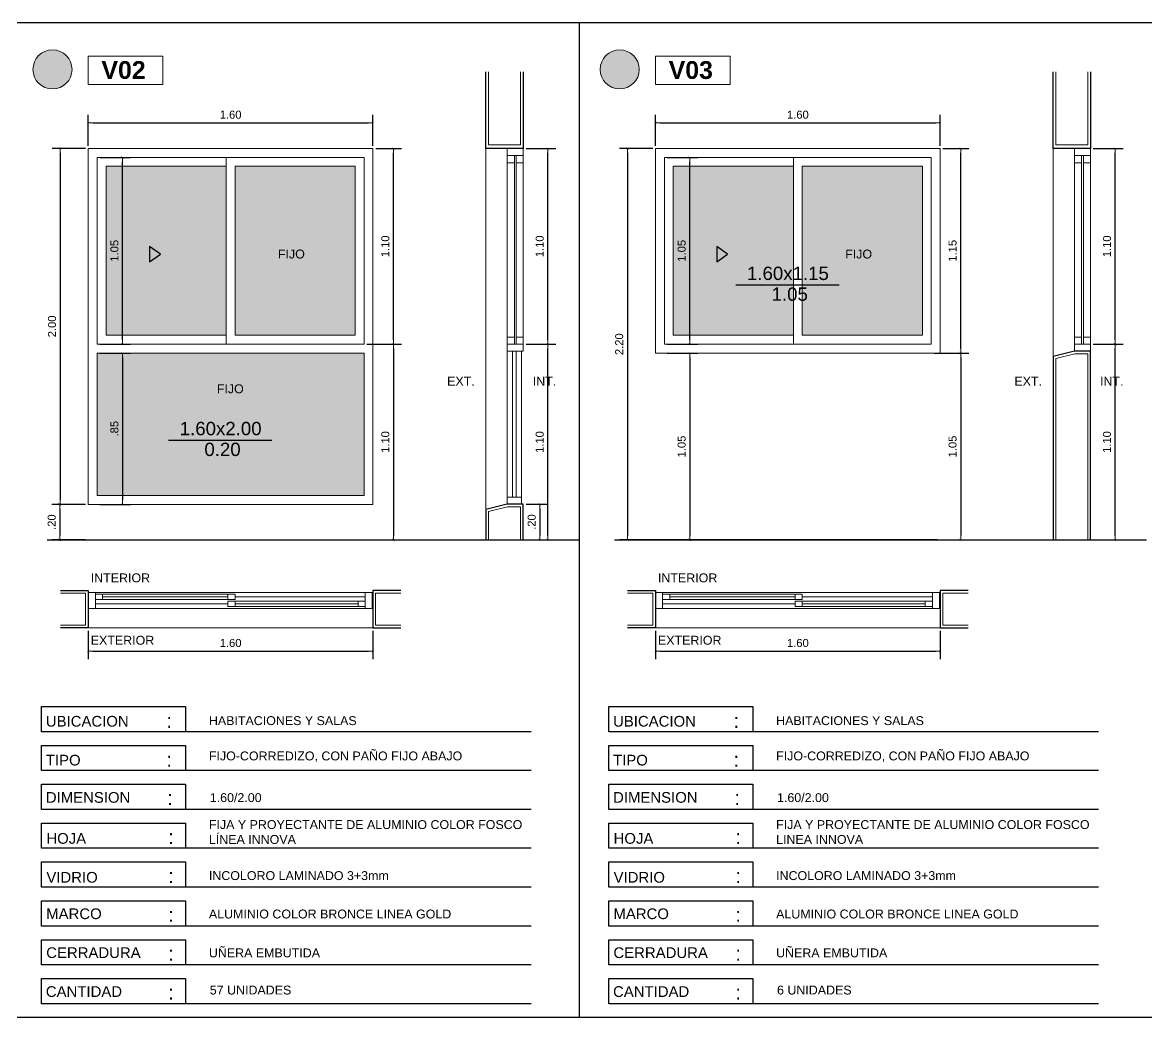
# Model space of a CAD drawing. Extents: x 465 to 637, y -105 to -61.
# Drawn here: x 467.85 to 474.17, y -82.13 to -76.54 of the extents above; entities that cross this region are included whole.
import ezdxf
from ezdxf.enums import TextEntityAlignment as Align

# ---------------------------------------------------------------- set-up
doc = ezdxf.new("R2010")
doc.units = 0
for name, color, linetype, lineweight in [('A-Aberturas', 2, 'Continuous', 18), ('A-Cotas', 1, 'Continuous', 5), ('A-Muros', 4, 'Continuous', 18)]:
    doc.layers.add(name, color=color, linetype=linetype, lineweight=lineweight)
for name, color, linetype in [('A-Revoque', 1, 'Continuous'), ('A-Texto', 3, 'Continuous'), ('Expresión Vidrio', 252, 'Continuous'), ('Texto Detalles Aberturas', 3, 'Continuous')]:
    doc.layers.add(name, color=color, linetype=linetype)
doc.styles.add('ARIAL', font='arial.ttf')
doc.styles.add('ROMANS', font='arial.ttf')
doc.styles.add('SANSSERIFBOLD', font='sasb____.pfb')
doc.dimstyles.new('ST-COTA-25', dxfattribs={"dimscale": 0.25, "dimtxt": 0.18, "dimasz": 0.1, "dimexe": 0.18, "dimexo": 0.0625, "dimgap": 0.09, "dimtad": 1, "dimzin": 4, "dimdsep": 46, "dimtxsty": 'ARIAL', "dimblk1": 'COTA_N', "dimblk2": 'COTA_N', "dimsah": 1, "dimcen": 0.09, "dimclrd": 8, "dimclre": 8, "dimclrt": 140, "dimadec": 0, "dimazin": 0, "dimtfac": 1, "dimtix": 1, "dimtmove": 0, "dimatfit": 3, "dimldrblk": 'COTA_N', "dimfxl": 0.18, "dimtolj": 1, "dimtzin": 0, "dimarcsym": 0})

# ---------------------------------------------------------------- blocks, each defined once
blk = doc.blocks.new('COTA_N')
for p, q in [((-1, 0), (0, 0)), ((0, 0.5), (0, -0.5))]:
    blk.add_line(p, q)
at = {"color": 3, "const_width": 0.065}
blk.add_lwpolyline([(0.14, 0.14), (0.28, 0.28), (0, 0), (-0.14, -0.14), (-0.28, -0.28)], dxfattribs=at)
blk = doc.blocks.new('*D4')
at = {"layer": 'A-Cotas', "color": 8, "lineweight": -2, "transparency": 16777216}
for p, q in [((470.6798, -78.3457), (470.847, -78.3457)), ((470.802, -79.4207), (470.802, -78.3707)), ((470.6798, -79.4457), (470.847, -79.4457))]:
    blk.add_line(p, q, dxfattribs=at)
at = {"layer": 'Defpoints', "color": 0, "transparency": 16777216}
for p in [(470.6642, -78.3457), (470.802, -78.3457), (470.6642, -79.4457)]:
    blk.add_point(p, dxfattribs=at)
at = {"layer": 'A-Cotas', "color": 8, "lineweight": -2, "transparency": 16777216, "xscale": 0.025, "yscale": 0.025, "zscale": 0.025}
for p, rotation in [((470.802, -78.3457), 90), ((470.802, -79.4457), 270)]:
    blk.add_blockref('COTA_N', p, dxfattribs=dict(at, rotation=rotation))
at = {"layer": 'A-Cotas', "transparency": 16777216, "insert": (470.7565, -78.8957), "char_height": 0.045, "attachment_point": 5, "rotation": 90, "style": 'ARIAL'}
blk.add_mtext('\\A1;1.10', dxfattribs=at)
blk = doc.blocks.new('*D5')
at = {"layer": 'A-Cotas', "color": 8, "lineweight": -2, "transparency": 16777216}
for p, q in [((470.6798, -77.2456), (470.847, -77.2456)), ((470.802, -78.3206), (470.802, -77.2706)), ((470.6798, -78.3456), (470.847, -78.3456))]:
    blk.add_line(p, q, dxfattribs=at)
at = {"layer": 'Defpoints', "color": 0, "transparency": 16777216}
for p in [(470.6642, -77.2456), (470.802, -77.2456), (470.6642, -78.3456)]:
    blk.add_point(p, dxfattribs=at)
at = {"layer": 'A-Cotas', "color": 8, "lineweight": -2, "transparency": 16777216, "xscale": 0.025, "yscale": 0.025, "zscale": 0.025}
for p, rotation in [((470.802, -77.2456), 90), ((470.802, -78.3456), 270)]:
    blk.add_blockref('COTA_N', p, dxfattribs=dict(at, rotation=rotation))
at = {"layer": 'A-Cotas', "transparency": 16777216, "insert": (470.7565, -77.7956), "char_height": 0.045, "attachment_point": 5, "rotation": 90, "style": 'ARIAL'}
blk.add_mtext('\\A1;1.10', dxfattribs=at)
blk = doc.blocks.new('*D6')
at = {"layer": 'A-Cotas', "color": 8, "lineweight": -2, "transparency": 16777216}
for p, q in [((468.2193, -79.9559), (468.2193, -80.1155)), ((469.8193, -79.9559), (469.8193, -80.1155)), ((468.2443, -80.0705), (469.7943, -80.0705))]:
    blk.add_line(p, q, dxfattribs=at)
at = {"layer": 'Defpoints', "color": 0, "transparency": 16777216}
for p in [(468.2193, -79.9403), (469.8193, -79.9403), (469.8193, -80.0705)]:
    blk.add_point(p, dxfattribs=at)
at = {"layer": 'A-Cotas', "color": 8, "lineweight": -2, "transparency": 16777216, "xscale": 0.025, "yscale": 0.025, "zscale": 0.025, "rotation": 180}
blk.add_blockref('COTA_N', (468.2193, -80.0705), dxfattribs=at)
at = {"layer": 'A-Cotas', "color": 8, "lineweight": -2, "transparency": 16777216, "xscale": 0.025, "yscale": 0.025, "zscale": 0.025}
blk.add_blockref('COTA_N', (469.8193, -80.0705), dxfattribs=at)
at = {"layer": 'A-Cotas', "transparency": 16777216, "insert": (469.0193, -80.025), "char_height": 0.045, "attachment_point": 5, "style": 'ARIAL'}
blk.add_mtext('\\A1;1.60', dxfattribs=at)
blk = doc.blocks.new('*D13')
at = {"layer": 'A-Cotas', "color": 8, "lineweight": -2, "transparency": 16777216}
for p, q in [((469.7849, -78.3456), (469.9794, -78.3456)), ((469.9344, -78.3706), (469.9344, -79.4207)), ((469.7849, -79.4457), (469.9794, -79.4457))]:
    blk.add_line(p, q, dxfattribs=at)
at = {"layer": 'Defpoints', "color": 0, "transparency": 16777216}
for p in [(469.7693, -78.3456), (469.7693, -79.4457), (469.9344, -79.4457)]:
    blk.add_point(p, dxfattribs=at)
at = {"layer": 'A-Cotas', "color": 8, "lineweight": -2, "transparency": 16777216, "xscale": 0.025, "yscale": 0.025, "zscale": 0.025}
for p, rotation in [((469.9344, -78.3456), 90), ((469.9344, -79.4457), 270)]:
    blk.add_blockref('COTA_N', p, dxfattribs=dict(at, rotation=rotation))
at = {"layer": 'A-Cotas', "transparency": 16777216, "insert": (469.8889, -78.8957), "char_height": 0.045, "attachment_point": 5, "rotation": 90, "style": 'ARIAL'}
blk.add_mtext('\\A1;1.10', dxfattribs=at)
blk = doc.blocks.new('*D14')
at = {"layer": 'A-Cotas', "color": 8, "lineweight": -2, "transparency": 16777216}
for p, q in [((468.2193, -77.23), (468.2193, -77.0565)), ((469.8193, -77.23), (469.8193, -77.0565)), ((468.2443, -77.1015), (469.7943, -77.1015))]:
    blk.add_line(p, q, dxfattribs=at)
at = {"layer": 'Defpoints', "color": 0, "transparency": 16777216}
for p in [(469.8193, -77.1015), (468.2193, -77.2456), (469.8193, -77.2456)]:
    blk.add_point(p, dxfattribs=at)
at = {"layer": 'A-Cotas', "color": 8, "lineweight": -2, "transparency": 16777216, "xscale": 0.025, "yscale": 0.025, "zscale": 0.025, "rotation": 180}
blk.add_blockref('COTA_N', (468.2193, -77.1015), dxfattribs=at)
at = {"layer": 'A-Cotas', "color": 8, "lineweight": -2, "transparency": 16777216, "xscale": 0.025, "yscale": 0.025, "zscale": 0.025}
blk.add_blockref('COTA_N', (469.8193, -77.1015), dxfattribs=at)
at = {"layer": 'A-Cotas', "transparency": 16777216, "insert": (469.0193, -77.0561), "char_height": 0.045, "attachment_point": 5, "style": 'ARIAL'}
blk.add_mtext('\\A1;1.60', dxfattribs=at)
blk = doc.blocks.new('*D15')
at = {"layer": 'A-Cotas', "color": 8, "lineweight": -2, "transparency": 16777216}
for p, q in [((468.2036, -77.2456), (468.0158, -77.2456)), ((468.0608, -77.2706), (468.0608, -79.2206)), ((468.2036, -79.2456), (468.0158, -79.2456))]:
    blk.add_line(p, q, dxfattribs=at)
at = {"layer": 'Defpoints', "color": 0, "transparency": 16777216}
for p in [(468.2193, -77.2456), (468.0608, -79.2456), (468.2193, -79.2456)]:
    blk.add_point(p, dxfattribs=at)
at = {"layer": 'A-Cotas', "color": 8, "lineweight": -2, "transparency": 16777216, "xscale": 0.025, "yscale": 0.025, "zscale": 0.025}
for p, rotation in [((468.0608, -77.2456), 90), ((468.0608, -79.2456), 270)]:
    blk.add_blockref('COTA_N', p, dxfattribs=dict(at, rotation=rotation))
at = {"layer": 'A-Cotas', "transparency": 16777216, "insert": (468.0154, -78.2456), "char_height": 0.045, "attachment_point": 5, "rotation": 90, "style": 'ARIAL'}
blk.add_mtext('\\A1;2.00', dxfattribs=at)
blk = doc.blocks.new('*D16')
at = {"layer": 'A-Cotas', "color": 8, "lineweight": -2, "transparency": 16777216}
for p, q in [((469.8349, -77.2456), (469.9794, -77.2456)), ((469.9344, -78.3206), (469.9344, -77.2706)), ((469.8349, -78.3456), (469.9794, -78.3456))]:
    blk.add_line(p, q, dxfattribs=at)
at = {"layer": 'Defpoints', "color": 0, "transparency": 16777216}
for p in [(469.8193, -77.2456), (469.9344, -77.2456), (469.8193, -78.3456)]:
    blk.add_point(p, dxfattribs=at)
at = {"layer": 'A-Cotas', "color": 8, "lineweight": -2, "transparency": 16777216, "xscale": 0.025, "yscale": 0.025, "zscale": 0.025}
for p, rotation in [((469.9344, -77.2456), 90), ((469.9344, -78.3456), 270)]:
    blk.add_blockref('COTA_N', p, dxfattribs=dict(at, rotation=rotation))
at = {"layer": 'A-Cotas', "transparency": 16777216, "insert": (469.8889, -77.7956), "char_height": 0.045, "attachment_point": 5, "rotation": 90, "style": 'ARIAL'}
blk.add_mtext('\\A1;1.10', dxfattribs=at)
blk = doc.blocks.new('*D17')
at = {"layer": 'A-Cotas', "color": 8, "lineweight": -2, "transparency": 16777216}
for p, q in [((468.2849, -78.3956), (468.4567, -78.3956)), ((468.4117, -78.4206), (468.4117, -79.2206)), ((468.2849, -79.2456), (468.4567, -79.2456))]:
    blk.add_line(p, q, dxfattribs=at)
at = {"layer": 'Defpoints', "color": 0, "transparency": 16777216}
for p in [(468.2693, -78.3956), (468.2693, -79.2456), (468.4117, -79.2456)]:
    blk.add_point(p, dxfattribs=at)
at = {"layer": 'A-Cotas', "color": 8, "lineweight": -2, "transparency": 16777216, "xscale": 0.025, "yscale": 0.025, "zscale": 0.025}
for p, rotation in [((468.4117, -78.3956), 90), ((468.4117, -79.2456), 270)]:
    blk.add_blockref('COTA_N', p, dxfattribs=dict(at, rotation=rotation))
at = {"layer": 'A-Cotas', "transparency": 16777216, "insert": (468.3662, -78.8206), "char_height": 0.045, "attachment_point": 5, "rotation": 90, "style": 'ARIAL'}
blk.add_mtext('\\A1;.85', dxfattribs=at)
blk = doc.blocks.new('*D18')
at = {"layer": 'A-Cotas', "color": 8, "lineweight": -2, "transparency": 16777216}
for p, q in [((468.2849, -77.2956), (468.4567, -77.2956)), ((468.4117, -78.3206), (468.4117, -77.3206)), ((468.2849, -78.3456), (468.4567, -78.3456))]:
    blk.add_line(p, q, dxfattribs=at)
at = {"layer": 'Defpoints', "color": 0, "transparency": 16777216}
for p in [(468.2693, -77.2956), (468.4117, -77.2956), (468.2693, -78.3456)]:
    blk.add_point(p, dxfattribs=at)
at = {"layer": 'A-Cotas', "color": 8, "lineweight": -2, "transparency": 16777216, "xscale": 0.025, "yscale": 0.025, "zscale": 0.025}
for p, rotation in [((468.4117, -77.2956), 90), ((468.4117, -78.3456), 270)]:
    blk.add_blockref('COTA_N', p, dxfattribs=dict(at, rotation=rotation))
at = {"layer": 'A-Cotas', "transparency": 16777216, "insert": (468.3662, -77.8206), "char_height": 0.045, "attachment_point": 5, "rotation": 90, "style": 'ARIAL'}
blk.add_mtext('\\A1;1.05', dxfattribs=at)
blk = doc.blocks.new('*D19')
at = {"layer": 'A-Cotas', "color": 8, "lineweight": -2, "transparency": 16777216}
for p, q in [((468.2036, -79.2456), (468.0141, -79.2456)), ((468.0591, -79.2706), (468.0591, -79.4207)), ((468.2036, -79.4457), (468.0141, -79.4457))]:
    blk.add_line(p, q, dxfattribs=at)
at = {"layer": 'Defpoints', "color": 0, "transparency": 16777216}
for p in [(468.2193, -79.2456), (468.0591, -79.4457), (468.2193, -79.4457)]:
    blk.add_point(p, dxfattribs=at)
at = {"layer": 'A-Cotas', "color": 8, "lineweight": -2, "transparency": 16777216, "xscale": 0.025, "yscale": 0.025, "zscale": 0.025}
for p, rotation in [((468.0591, -79.2456), 90), ((468.0591, -79.4457), 270)]:
    blk.add_blockref('COTA_N', p, dxfattribs=dict(at, rotation=rotation))
at = {"layer": 'A-Cotas', "transparency": 16777216, "insert": (468.0136, -79.3457), "char_height": 0.045, "attachment_point": 5, "rotation": 90, "style": 'ARIAL'}
blk.add_mtext('\\A1;.20', dxfattribs=at)
blk = doc.blocks.new('*D23')
at = {"layer": 'A-Cotas', "color": 8, "lineweight": -2, "transparency": 16777216}
for p, q in [((470.6798, -79.2447), (470.802, -79.2447)), ((470.757, -79.2697), (470.757, -79.4207)), ((470.6798, -79.4457), (470.802, -79.4457))]:
    blk.add_line(p, q, dxfattribs=at)
at = {"layer": 'Defpoints', "color": 0, "transparency": 16777216}
for p in [(470.6642, -79.2447), (470.6642, -79.4457), (470.757, -79.4457)]:
    blk.add_point(p, dxfattribs=at)
at = {"layer": 'A-Cotas', "color": 8, "lineweight": -2, "transparency": 16777216, "xscale": 0.025, "yscale": 0.025, "zscale": 0.025}
for p, rotation in [((470.757, -79.2447), 90), ((470.757, -79.4457), 270)]:
    blk.add_blockref('COTA_N', p, dxfattribs=dict(at, rotation=rotation))
at = {"layer": 'A-Cotas', "transparency": 16777216, "insert": (470.7115, -79.3452), "char_height": 0.045, "attachment_point": 5, "rotation": 90, "style": 'ARIAL'}
blk.add_mtext('\\A1;.20', dxfattribs=at)
blk = doc.blocks.new('*D26')
at = {"layer": 'A-Cotas', "color": 8, "lineweight": -2, "transparency": 16777216}
for p, q in [((473.8679, -78.3457), (474.0351, -78.3457)), ((473.9901, -79.4207), (473.9901, -78.3707)), ((473.8679, -79.4457), (474.0351, -79.4457))]:
    blk.add_line(p, q, dxfattribs=at)
at = {"layer": 'Defpoints', "color": 0, "transparency": 16777216}
for p in [(473.8523, -78.3457), (473.9901, -78.3457), (473.8523, -79.4457)]:
    blk.add_point(p, dxfattribs=at)
at = {"layer": 'A-Cotas', "color": 8, "lineweight": -2, "transparency": 16777216, "xscale": 0.025, "yscale": 0.025, "zscale": 0.025}
for p, rotation in [((473.9901, -78.3457), 90), ((473.9901, -79.4457), 270)]:
    blk.add_blockref('COTA_N', p, dxfattribs=dict(at, rotation=rotation))
at = {"layer": 'A-Cotas', "transparency": 16777216, "insert": (473.9447, -78.8957), "char_height": 0.045, "attachment_point": 5, "rotation": 90, "style": 'ARIAL'}
blk.add_mtext('\\A1;1.10', dxfattribs=at)
blk = doc.blocks.new('*D27')
at = {"layer": 'A-Cotas', "color": 8, "lineweight": -2, "transparency": 16777216}
for p, q in [((473.8679, -77.2456), (474.0351, -77.2456)), ((473.9901, -78.3206), (473.9901, -77.2706)), ((473.8679, -78.3456), (474.0351, -78.3456))]:
    blk.add_line(p, q, dxfattribs=at)
at = {"layer": 'Defpoints', "color": 0, "transparency": 16777216}
for p in [(473.8523, -77.2456), (473.9901, -77.2456), (473.8523, -78.3456)]:
    blk.add_point(p, dxfattribs=at)
at = {"layer": 'A-Cotas', "color": 8, "lineweight": -2, "transparency": 16777216, "xscale": 0.025, "yscale": 0.025, "zscale": 0.025}
for p, rotation in [((473.9901, -77.2456), 90), ((473.9901, -78.3456), 270)]:
    blk.add_blockref('COTA_N', p, dxfattribs=dict(at, rotation=rotation))
at = {"layer": 'A-Cotas', "transparency": 16777216, "insert": (473.9446, -77.7956), "char_height": 0.045, "attachment_point": 5, "rotation": 90, "style": 'ARIAL'}
blk.add_mtext('\\A1;1.10', dxfattribs=at)
blk = doc.blocks.new('*D25')
at = {"layer": 'A-Cotas', "color": 8, "lineweight": -2, "transparency": 16777216}
for p, q in [((471.4074, -79.9559), (471.4074, -80.1155)), ((473.0074, -79.9559), (473.0074, -80.1155)), ((471.4324, -80.0705), (472.9824, -80.0705))]:
    blk.add_line(p, q, dxfattribs=at)
at = {"layer": 'Defpoints', "color": 0, "transparency": 16777216}
for p in [(471.4074, -79.9403), (473.0074, -79.9403), (473.0074, -80.0705)]:
    blk.add_point(p, dxfattribs=at)
at = {"layer": 'A-Cotas', "color": 8, "lineweight": -2, "transparency": 16777216, "xscale": 0.025, "yscale": 0.025, "zscale": 0.025, "rotation": 180}
blk.add_blockref('COTA_N', (471.4074, -80.0705), dxfattribs=at)
at = {"layer": 'A-Cotas', "color": 8, "lineweight": -2, "transparency": 16777216, "xscale": 0.025, "yscale": 0.025, "zscale": 0.025}
blk.add_blockref('COTA_N', (473.0074, -80.0705), dxfattribs=at)
at = {"layer": 'A-Cotas', "transparency": 16777216, "insert": (472.2074, -80.025), "char_height": 0.045, "attachment_point": 5, "style": 'ARIAL'}
blk.add_mtext('\\A1;1.60', dxfattribs=at)
blk = doc.blocks.new('*D29')
at = {"layer": 'A-Cotas', "color": 8, "lineweight": -2, "transparency": 16777216}
for p, q in [((472.973, -78.3956), (473.1675, -78.3956)), ((473.1225, -78.4206), (473.1225, -79.4207)), ((472.973, -79.4457), (473.1675, -79.4457))]:
    blk.add_line(p, q, dxfattribs=at)
at = {"layer": 'Defpoints', "color": 0, "transparency": 16777216}
for p in [(472.9574, -78.3956), (472.9574, -79.4457), (473.1225, -79.4457)]:
    blk.add_point(p, dxfattribs=at)
at = {"layer": 'A-Cotas', "color": 8, "lineweight": -2, "transparency": 16777216, "xscale": 0.025, "yscale": 0.025, "zscale": 0.025}
for p, rotation in [((473.1225, -78.3956), 90), ((473.1225, -79.4457), 270)]:
    blk.add_blockref('COTA_N', p, dxfattribs=dict(at, rotation=rotation))
at = {"layer": 'A-Cotas', "transparency": 16777216, "insert": (473.077, -78.9207), "char_height": 0.045, "attachment_point": 5, "rotation": 90, "style": 'ARIAL'}
blk.add_mtext('\\A1;1.05', dxfattribs=at)
blk = doc.blocks.new('*D28')
at = {"layer": 'A-Cotas', "color": 8, "lineweight": -2, "transparency": 16777216}
for p, q in [((471.4074, -77.23), (471.4074, -77.0565)), ((473.0074, -77.23), (473.0074, -77.0565)), ((471.4324, -77.1015), (472.9824, -77.1015))]:
    blk.add_line(p, q, dxfattribs=at)
at = {"layer": 'Defpoints', "color": 0, "transparency": 16777216}
for p in [(473.0074, -77.1015), (471.4074, -77.2456), (473.0074, -77.2456)]:
    blk.add_point(p, dxfattribs=at)
at = {"layer": 'A-Cotas', "color": 8, "lineweight": -2, "transparency": 16777216, "xscale": 0.025, "yscale": 0.025, "zscale": 0.025, "rotation": 180}
blk.add_blockref('COTA_N', (471.4074, -77.1015), dxfattribs=at)
at = {"layer": 'A-Cotas', "color": 8, "lineweight": -2, "transparency": 16777216, "xscale": 0.025, "yscale": 0.025, "zscale": 0.025}
blk.add_blockref('COTA_N', (473.0074, -77.1015), dxfattribs=at)
at = {"layer": 'A-Cotas', "transparency": 16777216, "insert": (472.2074, -77.0561), "char_height": 0.045, "attachment_point": 5, "style": 'ARIAL'}
blk.add_mtext('\\A1;1.60', dxfattribs=at)
blk = doc.blocks.new('*D30')
at = {"layer": 'A-Cotas', "color": 8, "lineweight": -2, "transparency": 16777216}
for p, q in [((471.3918, -77.2456), (471.204, -77.2456)), ((471.249, -77.2706), (471.249, -79.4207)), ((472.9918, -79.4457), (471.204, -79.4457))]:
    blk.add_line(p, q, dxfattribs=at)
at = {"layer": 'Defpoints', "color": 0, "transparency": 16777216}
for p in [(471.4074, -77.2456), (471.249, -79.4457), (473.0074, -79.4457)]:
    blk.add_point(p, dxfattribs=at)
at = {"layer": 'A-Cotas', "color": 8, "lineweight": -2, "transparency": 16777216, "xscale": 0.025, "yscale": 0.025, "zscale": 0.025}
for p, rotation in [((471.249, -77.2456), 90), ((471.249, -79.4457), 270)]:
    blk.add_blockref('COTA_N', p, dxfattribs=dict(at, rotation=rotation))
at = {"layer": 'A-Cotas', "transparency": 16777216, "insert": (471.2035, -78.3457), "char_height": 0.045, "attachment_point": 5, "rotation": 90, "style": 'ARIAL'}
blk.add_mtext('\\A1;2.20', dxfattribs=at)
blk = doc.blocks.new('*D31')
at = {"layer": 'A-Cotas', "color": 8, "lineweight": -2, "transparency": 16777216}
for p, q in [((473.023, -77.2456), (473.1675, -77.2456)), ((473.1225, -78.3706), (473.1225, -77.2706)), ((473.023, -78.3956), (473.1675, -78.3956))]:
    blk.add_line(p, q, dxfattribs=at)
at = {"layer": 'Defpoints', "color": 0, "transparency": 16777216}
for p in [(473.0074, -77.2456), (473.1225, -77.2456), (473.0074, -78.3956)]:
    blk.add_point(p, dxfattribs=at)
at = {"layer": 'A-Cotas', "color": 8, "lineweight": -2, "transparency": 16777216, "xscale": 0.025, "yscale": 0.025, "zscale": 0.025}
for p, rotation in [((473.1225, -77.2456), 90), ((473.1225, -78.3956), 270)]:
    blk.add_blockref('COTA_N', p, dxfattribs=dict(at, rotation=rotation))
at = {"layer": 'A-Cotas', "transparency": 16777216, "insert": (473.077, -77.8206), "char_height": 0.045, "attachment_point": 5, "rotation": 90, "style": 'ARIAL'}
blk.add_mtext('\\A1;1.15', dxfattribs=at)
blk = doc.blocks.new('*D32')
at = {"layer": 'A-Cotas', "color": 8, "lineweight": -2, "transparency": 16777216}
for p, q in [((471.473, -78.3956), (471.6448, -78.3956)), ((471.5998, -78.4206), (471.5998, -79.4207)), ((471.473, -79.4457), (471.6448, -79.4457))]:
    blk.add_line(p, q, dxfattribs=at)
at = {"layer": 'Defpoints', "color": 0, "transparency": 16777216}
for p in [(471.4574, -78.3956), (471.4574, -79.4457), (471.5998, -79.4457)]:
    blk.add_point(p, dxfattribs=at)
at = {"layer": 'A-Cotas', "color": 8, "lineweight": -2, "transparency": 16777216, "xscale": 0.025, "yscale": 0.025, "zscale": 0.025}
for p, rotation in [((471.5998, -78.3956), 90), ((471.5998, -79.4457), 270)]:
    blk.add_blockref('COTA_N', p, dxfattribs=dict(at, rotation=rotation))
at = {"layer": 'A-Cotas', "transparency": 16777216, "insert": (471.5544, -78.9207), "char_height": 0.045, "attachment_point": 5, "rotation": 90, "style": 'ARIAL'}
blk.add_mtext('\\A1;1.05', dxfattribs=at)
blk = doc.blocks.new('*D33')
at = {"layer": 'A-Cotas', "color": 8, "lineweight": -2, "transparency": 16777216}
for p, q in [((471.473, -77.2956), (471.6448, -77.2956)), ((471.5998, -78.3206), (471.5998, -77.3206)), ((471.473, -78.3456), (471.6448, -78.3456))]:
    blk.add_line(p, q, dxfattribs=at)
at = {"layer": 'Defpoints', "color": 0, "transparency": 16777216}
for p in [(471.4574, -77.2956), (471.5998, -77.2956), (471.4574, -78.3456)]:
    blk.add_point(p, dxfattribs=at)
at = {"layer": 'A-Cotas', "color": 8, "lineweight": -2, "transparency": 16777216, "xscale": 0.025, "yscale": 0.025, "zscale": 0.025}
for p, rotation in [((471.5998, -77.2956), 90), ((471.5998, -78.3456), 270)]:
    blk.add_blockref('COTA_N', p, dxfattribs=dict(at, rotation=rotation))
at = {"layer": 'A-Cotas', "transparency": 16777216, "insert": (471.5544, -77.8206), "char_height": 0.045, "attachment_point": 5, "rotation": 90, "style": 'ARIAL'}
blk.add_mtext('\\A1;1.05', dxfattribs=at)

msp = doc.modelspace()

# ---------------------------------------------------------------- hatches: boundary and pattern name
at = {"true_color": 0xd19cc7}
h = msp.add_hatch(color=9, dxfattribs=at)
h.dxf.hatch_style = 1
edge = h.paths.add_edge_path()
edge.add_arc((468.0179, -76.8015), 0.1098, 0, 360)
at = {"true_color": 0xf7abae, "transparency": 33554618}
h = msp.add_hatch(color=241, dxfattribs=at)
h.dxf.hatch_style = 1
edge = h.paths.add_edge_path()
edge.add_arc((471.2061, -76.8015), 0.1098, 0, 360)
at = {"layer": 'Expresión Vidrio', "transparency": 33554567}
h = msp.add_hatch(color=252, dxfattribs=at)
h.dxf.hatch_style = 1
h.paths.add_polyline_path([(468.3193, -78.2956), (468.3193, -77.3456), (468.9943, -77.3456), (468.9943, -78.2956)])
h = msp.add_hatch(color=252, dxfattribs=at)
h.dxf.hatch_style = 1
h.paths.add_polyline_path([(469.0443, -78.2956), (469.0443, -77.3456), (469.7193, -77.3456), (469.7193, -78.2956)])
h = msp.add_hatch(color=252, dxfattribs=at)
h.dxf.hatch_style = 1
h.paths.add_polyline_path([(471.5074, -78.2956), (471.5074, -77.3456), (472.1824, -77.3456), (472.1824, -78.2956)])
h = msp.add_hatch(color=252, dxfattribs=at)
h.dxf.hatch_style = 1
h.paths.add_polyline_path([(472.2324, -78.2956), (472.2324, -77.3456), (472.9074, -77.3456), (472.9074, -78.2956)])
h = msp.add_hatch(color=252, dxfattribs=at)
h.dxf.hatch_style = 1
h.paths.add_polyline_path([(469.7693, -79.1956), (469.7693, -78.3956), (468.2693, -78.3956), (468.2693, -79.1956)])

# ---------------------------------------------------------------- linework, layer by layer
at = {"layer": 'A-Aberturas', "color": 252}
for p, q in [((470.4542, -79.2742), (470.4542, -77.2456)), ((473.6423, -78.4152), (473.6423, -77.2456))]:
    msp.add_line(p, q, dxfattribs=at)
at = {"layer": 'A-Aberturas'}
for p, q in [((470.5742, -78.3056), (470.5742, -77.2856)), ((470.6142, -78.3056), (470.6142, -77.2856)), ((473.7623, -78.3056), (473.7623, -77.2856)), ((473.8023, -78.3056), (473.8023, -77.2856)), ((468.2693, -78.3956), (468.2693, -79.1956)), ((468.2693, -78.3956), (469.7693, -78.3956)), ((469.7693, -78.3956), (469.7693, -79.1956)), ((470.6042, -78.3856), (470.6042, -79.2047)), ((470.6242, -78.3856), (470.6242, -79.2047)), ((468.2693, -79.1956), (469.7693, -79.1956)), ((468.2993, -79.7653), (469.0043, -79.7653)), ((471.4874, -79.7653), (472.1924, -79.7653)), ((469.0443, -79.8053), (469.7353, -79.8053)), ((472.2324, -79.8053), (472.9234, -79.8053))]:
    msp.add_line(p, q, dxfattribs=at)
at = {"layer": 'A-Aberturas', "color": 1}
for p, q in [((470.6242, -78.3056), (470.6242, -77.2856)), ((470.6642, -78.3056), (470.6642, -77.2856)), ((473.8123, -78.3056), (473.8123, -77.2856)), ((473.8523, -78.3056), (473.8523, -77.2856)), ((470.5742, -78.3856), (470.5742, -79.2047)), ((470.6542, -78.3856), (470.6542, -79.2047)), ((469.0043, -79.7503), (468.2993, -79.7503)), ((468.2993, -79.7803), (469.0043, -79.7803)), ((469.0443, -79.7903), (469.7353, -79.7903)), ((472.1924, -79.7503), (471.4874, -79.7503)), ((471.4874, -79.7803), (472.1924, -79.7803)), ((472.2324, -79.7903), (472.9234, -79.7903)), ((469.7353, -79.8203), (469.0443, -79.8203)), ((472.9234, -79.8203), (472.2324, -79.8203)), ((468.2193, -79.9403), (469.8193, -79.9403)), ((471.4074, -79.9403), (473.0074, -79.9403))]:
    msp.add_line(p, q, dxfattribs=at)
at = {"layer": 'A-Aberturas', "color": 251}
for p, q in [((469.7753, -79.7403), (468.2593, -79.7403)), ((472.9634, -79.7403), (471.4474, -79.7403))]:
    msp.add_line(p, q, dxfattribs=at)
at = {"layer": 'A-Aberturas'}
for points in [[(469.8193, -79.2456), (468.2193, -79.2456), (468.2193, -77.2456), (469.8193, -77.2456)], [(471.4074, -78.3956), (471.4074, -77.2456), (473.0074, -77.2456), (473.0074, -78.3956)], [(468.2693, -78.3456), (468.2693, -77.2956), (469.7693, -77.2956), (469.7693, -78.3456)], [(469.7693, -77.2956), (468.9943, -77.2956), (468.9943, -78.3456), (469.7693, -78.3456)], [(471.4574, -78.3456), (471.4574, -77.2956), (472.9574, -77.2956), (472.9574, -78.3456)], [(472.9574, -77.2956), (472.1824, -77.2956), (472.1824, -78.3456), (472.9574, -78.3456)], [(468.2993, -79.7803), (468.2593, -79.7803), (468.2593, -79.7503), (468.2993, -79.7503)], [(469.0443, -79.7803), (469.0043, -79.7803), (469.0043, -79.7503), (469.0443, -79.7503)], [(469.0443, -79.7903), (469.0043, -79.7903), (469.0043, -79.8203), (469.0443, -79.8203)], [(469.7753, -79.7903), (469.7353, -79.7903), (469.7353, -79.8203), (469.7753, -79.8203)], [(471.4874, -79.7803), (471.4474, -79.7803), (471.4474, -79.7503), (471.4874, -79.7503)], [(472.2324, -79.7803), (472.1924, -79.7803), (472.1924, -79.7503), (472.2324, -79.7503)], [(472.2324, -79.7903), (472.1924, -79.7903), (472.1924, -79.8203), (472.2324, -79.8203)], [(472.9634, -79.7903), (472.9234, -79.7903), (472.9234, -79.8203), (472.9634, -79.8203)]]:
    msp.add_lwpolyline(points, close=True, dxfattribs=at)
at = {"layer": 'A-Aberturas', "color": 3}
for points in [[(470.6642, -77.2456), (470.6642, -77.2856), (470.5742, -77.2856), (470.5742, -77.2456)], [(473.8523, -77.2456), (473.8523, -77.2856), (473.7623, -77.2856), (473.7623, -77.2456)], [(470.5742, -77.3256), (470.5742, -77.2856), (470.6142, -77.2856), (470.6142, -77.3256)], [(473.7623, -77.3256), (473.7623, -77.2856), (473.8023, -77.2856), (473.8023, -77.3256)], [(470.5742, -78.3456), (470.5742, -78.3056), (470.6142, -78.3056), (470.6142, -78.3456)], [(473.7623, -78.3456), (473.7623, -78.3056), (473.8023, -78.3056), (473.8023, -78.3456)], [(470.5742, -78.3456), (470.5742, -78.3856), (470.6642, -78.3856), (470.6642, -78.3456)], [(473.7623, -78.3456), (473.7623, -78.3856), (473.8523, -78.3856), (473.8523, -78.3456)], [(470.5742, -79.2447), (470.5742, -79.2047), (470.6542, -79.2047), (470.6542, -79.2447)], [(468.2193, -79.8303), (468.2593, -79.8303), (468.2593, -79.7403), (468.2193, -79.7403)], [(469.8153, -79.8303), (469.7753, -79.8303), (469.7753, -79.7403), (469.8153, -79.7403)], [(471.4074, -79.8303), (471.4474, -79.8303), (471.4474, -79.7403), (471.4074, -79.7403)], [(473.0034, -79.8303), (472.9634, -79.8303), (472.9634, -79.7403), (473.0034, -79.7403)]]:
    msp.add_lwpolyline(points, close=True, dxfattribs=at)
at = {"layer": 'A-Aberturas', "color": 1}
for points in [[(470.6242, -77.3256), (470.6242, -77.2856), (470.6642, -77.2856), (470.6642, -77.3256)], [(473.8123, -77.3256), (473.8123, -77.2856), (473.8523, -77.2856), (473.8523, -77.3256)], [(469.7193, -77.3456), (469.0443, -77.3456), (469.0443, -78.2956), (469.7193, -78.2956)], [(472.9074, -77.3456), (472.2324, -77.3456), (472.2324, -78.2956), (472.9074, -78.2956)], [(470.6242, -78.3456), (470.6242, -78.3056), (470.6642, -78.3056), (470.6642, -78.3456)], [(473.8123, -78.3456), (473.8123, -78.3056), (473.8523, -78.3056), (473.8523, -78.3456)]]:
    msp.add_lwpolyline(points, close=True, dxfattribs=at)
for points in [[(468.9943, -77.3456), (468.3193, -77.3456), (468.3193, -78.2956), (468.9943, -78.2956)], [(472.1824, -77.3456), (471.5074, -77.3456), (471.5074, -78.2956), (472.1824, -78.2956)]]:
    msp.add_lwpolyline(points, dxfattribs=at)
at = {"layer": 'A-Aberturas', "color": 3}
for points in [[(470.4542, -78.4034), (470.4542, -78.4234), (470.4542, -78.4134)], [(473.6423, -78.4034), (473.6423, -78.4234), (473.6423, -78.4134)]]:
    msp.add_lwpolyline(points, dxfattribs=at)
at = {"layer": 'A-Aberturas', "color": 251}
for points in [[(469.0443, -79.7653), (469.7753, -79.7653)], [(472.2324, -79.7653), (472.9634, -79.7653)], [(469.0043, -79.8053), (468.2593, -79.8053)], [(469.7753, -79.8303), (468.2593, -79.8303)], [(472.1924, -79.8053), (471.4474, -79.8053)], [(472.9634, -79.8303), (471.4474, -79.8303)]]:
    msp.add_lwpolyline(points, dxfattribs=at)
at = {"layer": 'A-Cotas', "color": 1}
for points in [[(468.2193, -76.8856), (468.6388, -76.8856), (468.6388, -76.7271), (468.2193, -76.7271)], [(471.4074, -76.8856), (471.8269, -76.8856), (471.8269, -76.7271), (471.4074, -76.7271)]]:
    msp.add_lwpolyline(points, close=True, dxfattribs=at)
for centre in [(468.0179, -76.8015), (471.2061, -76.8015)]:
    msp.add_circle(centre, 0.1098, dxfattribs=at)
at = {"layer": 'A-Muros', "lineweight": 25}
for p, q in [((467.9879, -79.4457), (470.9786, -79.4457)), ((471.176, -79.4457), (474.1667, -79.4457))]:
    msp.add_line(p, q, dxfattribs=at)
at = {"layer": 'A-Muros', "ltscale": 0.5}
for points in [[(470.4692, -76.8154), (470.4692, -77.2256), (470.6492, -77.2256), (470.6492, -76.8154)], [(473.6573, -76.8154), (473.6573, -77.2256), (473.8373, -77.2256), (473.8373, -76.8154)], [(473.8373, -79.4457), (473.8373, -78.4006), (473.7641, -78.4006), (473.6573, -78.4269), (473.6573, -79.4457)], [(470.6492, -79.4457), (470.6492, -79.2597), (470.576, -79.2597), (470.4692, -79.286), (470.4692, -79.4457)], [(468.0626, -79.9253), (468.2043, -79.9253), (468.2043, -79.7453), (468.0626, -79.7453)], [(469.9759, -79.9253), (469.8343, -79.9253), (469.8343, -79.7453), (469.9759, -79.7453)], [(471.2507, -79.9253), (471.3924, -79.9253), (471.3924, -79.7453), (471.2507, -79.7453)], [(473.1641, -79.9253), (473.0224, -79.9253), (473.0224, -79.7453), (473.1641, -79.7453)]]:
    msp.add_lwpolyline(points, dxfattribs=at)
at = {"layer": 'A-Revoque', "ltscale": 0.5}
for points in [[(470.6642, -76.8154), (470.6642, -77.2456), (470.4542, -77.2456), (470.4542, -76.8154)], [(473.8523, -76.8154), (473.8523, -77.2456), (473.6423, -77.2456), (473.6423, -76.8154)], [(473.8523, -79.4457), (473.8523, -78.3856), (473.7623, -78.3856), (473.6423, -78.4152), (473.6423, -79.4457)], [(470.6642, -79.4457), (470.6642, -79.2447), (470.5742, -79.2447), (470.4542, -79.2742), (470.4542, -79.4457)], [(468.0626, -79.7303), (468.2193, -79.7303), (468.2193, -79.9403), (468.0626, -79.9403)], [(469.9759, -79.7303), (469.8193, -79.7303), (469.8193, -79.8653)], [(471.2507, -79.7303), (471.4074, -79.7303), (471.4074, -79.9403), (471.2507, -79.9403)], [(473.1641, -79.7303), (473.0074, -79.7303), (473.0074, -79.8653)], [(469.8193, -79.8653), (469.8193, -79.9403), (469.9759, -79.9403)], [(473.0074, -79.8653), (473.0074, -79.9403), (473.1641, -79.9403)]]:
    msp.add_lwpolyline(points, dxfattribs=at)
at = {"layer": 'A-Texto'}
msp.add_lwpolyline([(464.6023, -76.5377), (483.7316, -76.5384), (483.7316, -82.1296), (464.6023, -82.1289)], close=True, dxfattribs=at)
msp.add_lwpolyline([(470.9786, -76.5377), (470.9786, -82.1293)], dxfattribs=at)
at = {"layer": 'A-Texto', "color": 1}
for points in [[(470.709, -80.5232), (467.9564, -80.5232), (467.9564, -80.3815), (468.7655, -80.3815), (468.7655, -80.5232)], [(473.8971, -80.5232), (471.1446, -80.5232), (471.1446, -80.3815), (471.9536, -80.3815), (471.9536, -80.5232)], [(470.709, -80.7417), (467.9564, -80.7417), (467.9564, -80.6), (468.7655, -80.6), (468.7655, -80.7417)], [(473.8971, -80.7417), (471.1446, -80.7417), (471.1446, -80.6), (471.9536, -80.6), (471.9536, -80.7417)], [(470.709, -80.9602), (467.9564, -80.9602), (467.9564, -80.8185), (468.7655, -80.8185), (468.7655, -80.9602)], [(473.8971, -80.9602), (471.1446, -80.9602), (471.1446, -80.8185), (471.9536, -80.8185), (471.9536, -80.9602)], [(470.709, -81.1787), (467.9564, -81.1787), (467.9564, -81.037), (468.7655, -81.037), (468.7655, -81.1787)], [(473.8971, -81.1787), (471.1446, -81.1787), (471.1446, -81.037), (471.9536, -81.037), (471.9536, -81.1787)], [(470.709, -81.3972), (467.9564, -81.3972), (467.9564, -81.2554), (468.7655, -81.2554), (468.7655, -81.3972)], [(473.8971, -81.3972), (471.1446, -81.3972), (471.1446, -81.2554), (471.9536, -81.2554), (471.9536, -81.3972)], [(470.709, -81.6156), (467.9564, -81.6156), (467.9564, -81.4739), (468.7655, -81.4739), (468.7655, -81.6156)], [(473.8971, -81.6156), (471.1446, -81.6156), (471.1446, -81.4739), (471.9536, -81.4739), (471.9536, -81.6156)], [(470.709, -81.8341), (467.9564, -81.8341), (467.9564, -81.6924), (468.7655, -81.6924), (468.7655, -81.8341)], [(473.8971, -81.8341), (471.1446, -81.8341), (471.1446, -81.6924), (471.9536, -81.6924), (471.9536, -81.8341)], [(470.709, -82.0526), (467.9564, -82.0526), (467.9564, -81.9109), (468.7655, -81.9109), (468.7655, -82.0526)], [(473.8971, -82.0526), (471.1446, -82.0526), (471.1446, -81.9109), (471.9536, -81.9109), (471.9536, -82.0526)]]:
    msp.add_lwpolyline(points, dxfattribs=at)
at = {"layer": 'Texto Detalles Aberturas', "color": 3}
for p, q in [((472.4395, -78.0146), (471.8578, -78.0146)), ((469.2514, -78.887), (468.6697, -78.887))]:
    msp.add_line(p, q, dxfattribs=at)
at = {"layer": 'Texto Detalles Aberturas'}
for points in [[(468.564, -77.7959), (468.564, -77.8819), (468.6245, -77.8389)], [(471.7521, -77.7959), (471.7521, -77.8819), (471.8126, -77.8389)]]:
    msp.add_lwpolyline(points, close=True, dxfattribs=at)

# ---------------------------------------------------------------- texts
at = {"layer": 'A-Aberturas', "style": 'SANSSERIFBOLD'}
for s, p in [('V02', (468.2932, -76.8548)), ('V03', (471.4813, -76.8548))]:
    msp.add_text(s, height=0.1, dxfattribs=at).set_placement(p)
at = {"layer": 'A-Texto', "style": 'ROMANS'}
for s, p in [('EXT.', (470.236, -78.5787)), ('INT.', (470.7175, -78.5787)), ('EXT.', (473.4241, -78.5787)), ('INT.', (473.9057, -78.5787))]:
    msp.add_text(s, height=0.05, dxfattribs=at).set_placement(p)
for p in [(468.2329, -79.6339), (471.421, -79.6339)]:
    msp.add_text('INTERIOR', height=0.05, dxfattribs=at).set_placement(p, align=Align.TOP_LEFT)
for p in [(468.2329, -80.0495), (471.421, -80.0495)]:
    msp.add_text('EXTERIOR', height=0.05, dxfattribs=at).set_placement(p, align=Align.BOTTOM_LEFT)
at = {"layer": 'A-Texto', "color": 4, "style": 'ROMANS'}
for s, height, p in [('UBICACION', 0.06, (467.9806, -80.4947)), (':', 0.08, (468.6582, -80.5019)), ('UBICACION', 0.06, (471.1687, -80.4947)), (':', 0.08, (471.8463, -80.5019)), ('TIPO           ', 0.06, (467.9806, -80.7132)), (':', 0.08, (468.6582, -80.7203)), ('TIPO           ', 0.06, (471.1687, -80.7132)), (':', 0.08, (471.8463, -80.7203)), ('DIMENSION', 0.06, (467.9806, -80.9226)), ('DIMENSION', 0.06, (471.1687, -80.9226)), (':', 0.08, (468.6628, -80.9349)), (':', 0.08, (471.8509, -80.9349)), ('HOJA', 0.06, (467.9836, -81.1531)), (':', 0.08, (468.6684, -81.1547)), ('HOJA', 0.06, (471.1717, -81.1531)), (':', 0.08, (471.8565, -81.1547)), ('VIDRIO', 0.06, (467.9836, -81.3716)), (':', 0.08, (468.6684, -81.3732)), ('VIDRIO', 0.06, (471.1717, -81.3716)), (':', 0.08, (471.8565, -81.3732)), ('MARCO', 0.06, (467.9827, -81.5766)), (':', 0.08, (468.6684, -81.5917)), ('MARCO', 0.06, (471.1708, -81.5766)), (':', 0.08, (471.8565, -81.5917)), ('CERRADURA', 0.06, (467.9827, -81.7951)), (':', 0.08, (468.6684, -81.8101)), ('CERRADURA', 0.06, (471.1708, -81.7951)), (':', 0.08, (471.8565, -81.8101)), ('CANTIDAD', 0.06, (467.9806, -82.0138)), (':', 0.08, (468.6684, -82.0286)), ('CANTIDAD', 0.06, (471.1687, -82.0138)), (':', 0.08, (471.8565, -82.0286))]:
    msp.add_text(s, height=height, dxfattribs=at).set_placement(p)
at = {"layer": 'A-Texto', "color": 3, "style": 'ROMANS'}
for s, p in [('HABITACIONES Y SALAS', (468.897, -80.4862)), ('HABITACIONES Y SALAS', (472.0851, -80.4862)), ('FIJO-CORREDIZO, CON PAÑO FIJO ABAJO', (468.897, -80.6846)), ('FIJO-CORREDIZO, CON PAÑO FIJO ABAJO', (472.0851, -80.6846)), ('1.60/2.00', (468.9022, -80.9188)), ('1.60/2.00', (472.0903, -80.9188)), ('57 UNIDADES', (468.9022, -82.0002)), ('6 UNIDADES', (472.0903, -82.0002))]:
    msp.add_text(s, height=0.05, dxfattribs=at).set_placement(p)
at = {"layer": 'A-Texto', "color": 3, "char_height": 0.05, "width": 1.78912, "attachment_point": 1, "style": 'ROMANS'}
for s, insert in [('FIJA Y PROYECTANTE DE ALUMINIO COLOR FOSCO LÍNEA INNOVA', (468.897, -81.0204)), ('FIJA Y PROYECTANTE DE ALUMINIO COLOR FOSCO LINEA INNOVA', (472.0851, -81.0204)), ('INCOLORO LAMINADO 3+3mm', (468.897, -81.3071)), ('INCOLORO LAMINADO 3+3mm', (472.0851, -81.3071)), ('ALUMINIO COLOR BRONCE LINEA GOLD', (468.897, -81.5229)), ('ALUMINIO COLOR BRONCE LINEA GOLD', (472.0851, -81.5229)), ('UÑERA EMBUTIDA', (468.897, -81.7414)), ('UÑERA EMBUTIDA', (472.0851, -81.7414))]:
    msp.add_mtext(s, dxfattribs=dict(at, insert=insert))
at = {"layer": 'Texto Detalles Aberturas', "color": 3, "style": 'ROMANS'}
for p in [(469.3607, -77.8389), (472.5488, -77.8389), (469.0173, -78.5963)]:
    msp.add_text('FIJO', height=0.05, dxfattribs=at).set_placement(p, align=Align.MIDDLE_CENTER)
for s, p in [('1.60x1.15', (471.9213, -77.9849)), ('1.05', (472.0598, -78.1019)), ('1.60x2.00', (468.7331, -78.8572)), ('0.20', (468.8717, -78.9742))]:
    msp.add_text(s, height=0.075, dxfattribs=at).set_placement(p)

# ---------------------------------------------------------------- dimensions: what is measured, and where the dimension line sits
at = {"layer": 'A-Cotas'}
for base, p1, p2, picture, middle in [((469.8193, -77.1015), (468.2193, -77.2456), (469.8193, -77.2456), '*D14', (469.0193, -77.0561)), ((473.0074, -77.1015), (471.4074, -77.2456), (473.0074, -77.2456), '*D28', (472.2074, -77.0561)), ((469.8193, -80.0705), (468.2193, -79.9403), (469.8193, -79.9403), '*D6', (469.0193, -80.025)), ((473.0074, -80.0705), (471.4074, -79.9403), (473.0074, -79.9403), '*D25', (472.2074, -80.025))]:
    dim = msp.add_linear_dim(base=base, p1=p1, p2=p2, dimstyle='ST-COTA-25', override={"dimclrt": 256}, dxfattribs=at)
    dim.commit()
    dim.dimension.update_dxf_attribs({"geometry": picture, "text_midpoint": middle})
for base, p1, p2, picture, middle in [((468.0608, -79.2456), (468.2193, -77.2456), (468.2193, -79.2456), '*D15', (468.0154, -78.2456)), ((469.9344, -77.2456), (469.8193, -78.3456), (469.8193, -77.2456), '*D16', (469.8889, -77.7956)), ((470.802, -77.2456), (470.6642, -78.3456), (470.6642, -77.2456), '*D5', (470.7565, -77.7956)), ((471.249, -79.4457), (471.4074, -77.2456), (473.0074, -79.4457), '*D30', (471.2035, -78.3457)), ((473.1225, -77.2456), (473.0074, -78.3956), (473.0074, -77.2456), '*D31', (473.077, -77.8206)), ((473.9901, -77.2456), (473.8523, -78.3456), (473.8523, -77.2456), '*D27', (473.9446, -77.7956)), ((468.4117, -77.2956), (468.2693, -78.3456), (468.2693, -77.2956), '*D18', (468.3662, -77.8206)), ((471.5998, -77.2956), (471.4574, -78.3456), (471.4574, -77.2956), '*D33', (471.5544, -77.8206)), ((469.9344, -79.4457), (469.7693, -78.3456), (469.7693, -79.4457), '*D13', (469.8889, -78.8957)), ((470.802, -78.3457), (470.6642, -79.4457), (470.6642, -78.3457), '*D4', (470.7565, -78.8957)), ((473.9901, -78.3457), (473.8523, -79.4457), (473.8523, -78.3457), '*D26', (473.9447, -78.8957)), ((468.4117, -79.2456), (468.2693, -78.3956), (468.2693, -79.2456), '*D17', (468.3662, -78.8206)), ((471.5998, -79.4457), (471.4574, -78.3956), (471.4574, -79.4457), '*D32', (471.5544, -78.9207)), ((473.1225, -79.4457), (472.9574, -78.3956), (472.9574, -79.4457), '*D29', (473.077, -78.9207)), ((468.0591, -79.4457), (468.2193, -79.2456), (468.2193, -79.4457), '*D19', (468.0136, -79.3457)), ((470.757, -79.4457), (470.6642, -79.2447), (470.6642, -79.4457), '*D23', (470.7115, -79.3452))]:
    dim = msp.add_linear_dim(base=base, p1=p1, p2=p2, angle=90, dimstyle='ST-COTA-25', override={"dimclrt": 256}, dxfattribs=at)
    dim.commit()
    dim.dimension.update_dxf_attribs({"geometry": picture, "text_midpoint": middle})

doc.saveas('drawing.dxf')
